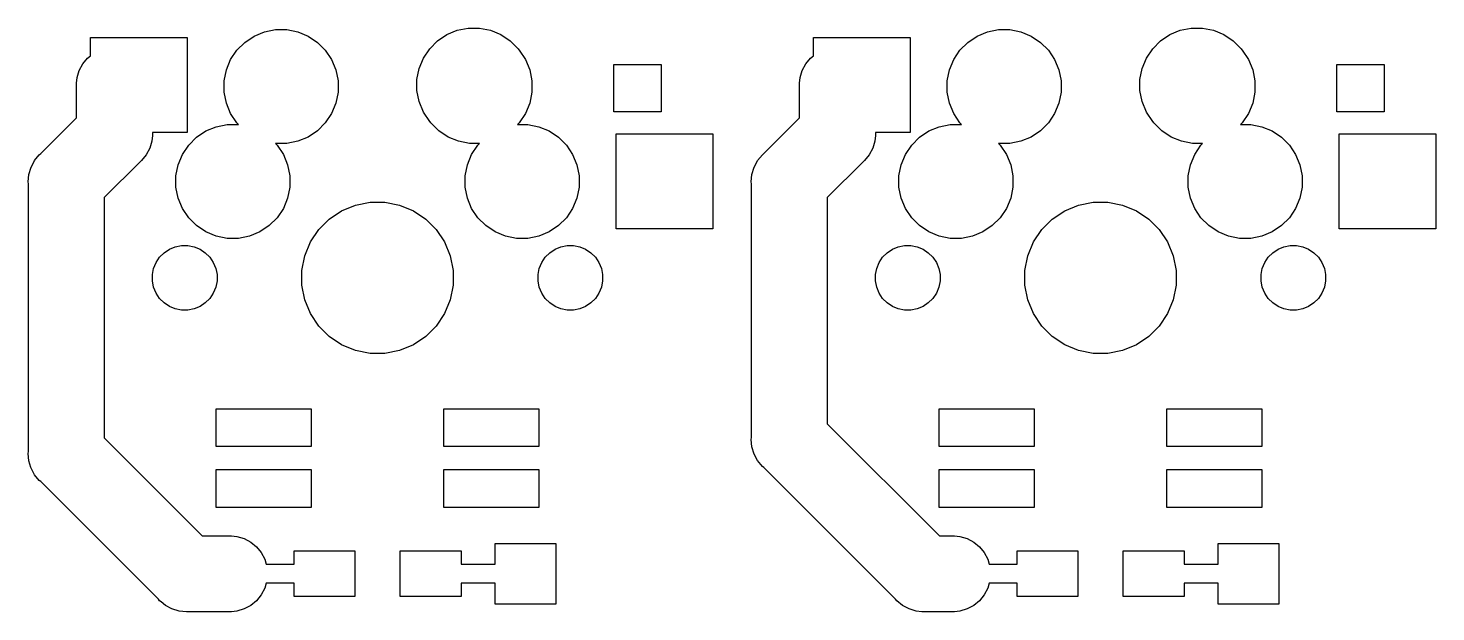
# Model space of a CAD drawing. Extents: x -9 to 124, y -88 to 15.
# Drawn here: x -9.2 to 27.89, y -85 to -69.62 of the extents above; entities that cross this region are included whole.
import ezdxf

# ---------------------------------------------------------------- set-up
doc = ezdxf.new("R2010")
doc.units = 0
doc.layers.add('BLACK', color=7, linetype='CONTINUOUS')

msp = doc.modelspace()

# ---------------------------------------------------------------- linework, layer by layer
at = {"layer": 'BLACK', "linetype": 'CONTINUOUS'}
for p, q in [((-3.25052, -69.8307), (-2.97753, -69.7176)), ((-2.97753, -69.7176), (-2.68774, -69.66)), ((-2.68774, -69.66), (-2.39226, -69.66)), ((-2.39226, -69.66), (-2.10247, -69.7176)), ((-2.10247, -69.7176), (-1.82948, -69.8307)), ((1.82948, -69.7907), (2.10247, -69.6776)), ((2.10247, -69.6776), (2.39226, -69.62)), ((2.39226, -69.62), (2.68774, -69.62)), ((2.68774, -69.62), (2.97753, -69.6776)), ((2.97753, -69.6776), (3.25052, -69.7907)), ((15.7995, -69.8307), (16.0725, -69.7176)), ((16.0725, -69.7176), (16.3623, -69.66)), ((16.3623, -69.66), (16.6577, -69.66)), ((16.6577, -69.66), (16.9475, -69.7176)), ((16.9475, -69.7176), (17.2205, -69.8307)), ((20.8795, -69.7907), (21.1525, -69.6776)), ((21.1525, -69.6776), (21.4423, -69.62)), ((21.4423, -69.62), (21.7377, -69.62)), ((21.7377, -69.62), (22.0275, -69.6776)), ((22.0275, -69.6776), (22.3005, -69.7907)), ((-7.565, -70.3475), (-7.565, -69.87)), ((-7.565, -69.87), (-5.015, -69.87)), ((-5.015, -69.87), (-5.015, -72.37)), ((-3.70513, -70.2038), (-3.49619, -69.9949)), ((-3.49619, -69.9949), (-3.25052, -69.8307)), ((-1.82948, -69.8307), (-1.58381, -69.9949)), ((-1.58381, -69.9949), (-1.37487, -70.2038)), ((1.37487, -70.1638), (1.58381, -69.9549)), ((1.58381, -69.9549), (1.82948, -69.7907)), ((3.25052, -69.7907), (3.49619, -69.9549)), ((3.49619, -69.9549), (3.70513, -70.1638)), ((11.485, -70.3475), (11.485, -69.87)), ((11.485, -69.87), (14.035, -69.87)), ((14.035, -69.87), (14.035, -72.37)), ((15.3449, -70.2038), (15.5538, -69.9949)), ((15.5538, -69.9949), (15.7995, -69.8307)), ((17.2205, -69.8307), (17.4662, -69.9949)), ((17.4662, -69.9949), (17.6751, -70.2038)), ((20.4249, -70.1638), (20.6338, -69.9549)), ((20.6338, -69.9549), (20.8795, -69.7907)), ((22.3005, -69.7907), (22.5462, -69.9549)), ((22.5462, -69.9549), (22.7551, -70.1638)), ((-7.76549, -70.5617), (-7.64053, -70.4095)), ((-7.64053, -70.4095), (-7.565, -70.3475)), ((-3.98236, -70.7225), (-3.86928, -70.4495)), ((-3.86928, -70.4495), (-3.70513, -70.2038)), ((-1.37487, -70.2038), (-1.21072, -70.4495)), ((-1.21072, -70.4495), (-1.09764, -70.7225)), ((1.09764, -70.6825), (1.21072, -70.4095)), ((1.21072, -70.4095), (1.37487, -70.1638)), ((3.70513, -70.1638), (3.72526, -70.1939)), ((3.72526, -70.1939), (3.73513, -70.2038)), ((3.73513, -70.2038), (3.89928, -70.4495)), ((3.89928, -70.4495), (4.01236, -70.7225)), ((11.2845, -70.5617), (11.4095, -70.4095)), ((11.4095, -70.4095), (11.485, -70.3475)), ((15.0676, -70.7225), (15.1807, -70.4495)), ((15.1807, -70.4495), (15.3449, -70.2038)), ((17.6751, -70.2038), (17.8393, -70.4495)), ((17.8393, -70.4495), (17.9524, -70.7225)), ((20.1476, -70.6825), (20.2607, -70.4095)), ((20.2607, -70.4095), (20.4249, -70.1638)), ((22.7551, -70.1638), (22.7753, -70.1939)), ((22.7753, -70.1939), (22.7851, -70.2038)), ((22.7851, -70.2038), (22.9493, -70.4495)), ((22.9493, -70.4495), (23.0624, -70.7225)), ((-7.91553, -70.924), (-7.85835, -70.7355)), ((-7.85835, -70.7355), (-7.76549, -70.5617)), ((-4.04, -71.0123), (-3.98236, -70.7225)), ((-1.09764, -70.7225), (-1.04, -71.0123)), ((1.04, -70.9723), (1.09764, -70.6825)), ((4.01236, -70.7225), (4.07, -71.0123)), ((6.225, -71.825), (6.225, -70.575)), ((6.225, -70.575), (7.475, -70.575)), ((7.475, -70.575), (7.475, -71.825)), ((11.1345, -70.924), (11.1917, -70.7355)), ((11.1917, -70.7355), (11.2845, -70.5617)), ((15.01, -71.0123), (15.0676, -70.7225)), ((17.9524, -70.7225), (18.01, -71.0123)), ((20.09, -70.9723), (20.1476, -70.6825)), ((23.0624, -70.7225), (23.12, -71.0123)), ((25.275, -71.825), (25.275, -70.575)), ((25.275, -70.575), (26.525, -70.575)), ((26.525, -70.575), (26.525, -71.825)), ((-7.93, -71.0709), (-7.91553, -70.924)), ((-7.93, -71.9858), (-7.93, -71.0709)), ((-4.04, -71.3077), (-4.04, -71.0123)), ((-1.04, -71.0123), (-1.04, -71.3077)), ((1.04, -71.2677), (1.04, -70.9723)), ((4.07, -71.0123), (4.07, -71.3077)), ((11.12, -71.0709), (11.1345, -70.924)), ((11.12, -71.9858), (11.12, -71.0709)), ((15.01, -71.3077), (15.01, -71.0123)), ((18.01, -71.0123), (18.01, -71.3077)), ((20.09, -71.2677), (20.09, -70.9723)), ((23.12, -71.0123), (23.12, -71.3077)), ((-3.98236, -71.5975), (-4.04, -71.3077)), ((-1.04, -71.3077), (-1.09764, -71.5975)), ((1.09764, -71.5575), (1.04, -71.2677)), ((1.21072, -71.8305), (1.09764, -71.5575)), ((4.07, -71.3077), (4.01236, -71.5975)), ((15.0676, -71.5975), (15.01, -71.3077)), ((18.01, -71.3077), (17.9524, -71.5975)), ((20.1476, -71.5575), (20.09, -71.2677)), ((20.2607, -71.8305), (20.1476, -71.5575)), ((23.12, -71.3077), (23.0624, -71.5975)), ((-3.86928, -71.8705), (-3.98236, -71.5975)), ((-3.70513, -72.1162), (-3.86928, -71.8705)), ((-1.21072, -71.8705), (-1.37487, -72.1162)), ((-1.09764, -71.5975), (-1.21072, -71.8705)), ((1.37487, -72.0762), (1.21072, -71.8305)), ((3.89928, -71.8705), (3.73513, -72.1162)), ((4.01236, -71.5975), (3.89928, -71.8705)), ((7.475, -71.825), (6.225, -71.825)), ((15.1807, -71.8705), (15.0676, -71.5975)), ((15.3449, -72.1162), (15.1807, -71.8705)), ((17.8393, -71.8705), (17.6751, -72.1162)), ((17.9524, -71.5975), (17.8393, -71.8705)), ((20.4249, -72.0762), (20.2607, -71.8305)), ((22.9493, -71.8705), (22.7851, -72.1162)), ((23.0624, -71.5975), (22.9493, -71.8705)), ((26.525, -71.825), (25.275, -71.825)), ((-8.87237, -72.9282), (-7.93, -71.9858)), ((-4.52052, -72.3307), (-4.24753, -72.2176)), ((-4.24753, -72.2176), (-3.95774, -72.16)), ((-3.95774, -72.16), (-3.66226, -72.16)), ((-3.66109, -72.1602), (-3.70513, -72.1162)), ((-3.66226, -72.16), (-3.66109, -72.1602)), ((-1.58381, -72.3251), (-1.82948, -72.4893)), ((-1.37487, -72.1162), (-1.58381, -72.3251)), ((1.38474, -72.0861), (1.37487, -72.0762)), ((1.40487, -72.1162), (1.38474, -72.0861)), ((1.61381, -72.3251), (1.40487, -72.1162)), ((1.85948, -72.4893), (1.61381, -72.3251)), ((3.73513, -72.1162), (3.69132, -72.16)), ((3.69132, -72.16), (3.95774, -72.16)), ((3.95774, -72.16), (4.24753, -72.2176)), ((4.24753, -72.2176), (4.52052, -72.3307)), ((10.1776, -72.9282), (11.12, -71.9858)), ((14.5295, -72.3307), (14.8025, -72.2176)), ((14.8025, -72.2176), (15.0923, -72.16)), ((15.0923, -72.16), (15.3877, -72.16)), ((15.3889, -72.1602), (15.3449, -72.1162)), ((15.3877, -72.16), (15.3889, -72.1602)), ((17.4662, -72.3251), (17.2205, -72.4893)), ((17.6751, -72.1162), (17.4662, -72.3251)), ((20.4347, -72.0861), (20.4249, -72.0762)), ((20.4549, -72.1162), (20.4347, -72.0861)), ((20.6638, -72.3251), (20.4549, -72.1162)), ((20.9095, -72.4893), (20.6638, -72.3251)), ((22.7851, -72.1162), (22.7413, -72.16)), ((22.7413, -72.16), (23.0077, -72.16)), ((23.0077, -72.16), (23.2975, -72.2176)), ((23.2975, -72.2176), (23.5705, -72.3307)), ((-5.94447, -72.596), (-6.00165, -72.7845)), ((-5.93, -72.4491), (-5.94447, -72.596)), ((-5.92516, -72.4), (-5.93, -72.4491)), ((-5.93, -72.4491), (-5.93, -72.4491)), ((-5.015, -72.37), (-5.92812, -72.37)), ((-5.92812, -72.37), (-5.92516, -72.4)), ((-4.97513, -72.7038), (-4.76619, -72.4949)), ((-4.76619, -72.4949), (-4.52052, -72.3307)), ((-2.68774, -72.66), (-2.68891, -72.6598)), ((-2.68891, -72.6598), (-2.64487, -72.7038)), ((-2.39226, -72.66), (-2.68774, -72.66)), ((-2.10247, -72.6024), (-2.39226, -72.66)), ((-1.82948, -72.4893), (-2.10247, -72.6024)), ((2.13247, -72.6024), (1.85948, -72.4893)), ((2.42226, -72.66), (2.13247, -72.6024)), ((2.68868, -72.66), (2.42226, -72.66)), ((2.64487, -72.7038), (2.68868, -72.66)), ((4.52052, -72.3307), (4.76619, -72.4949)), ((4.76619, -72.4949), (4.97513, -72.7038)), ((6.285, -74.91), (6.285, -72.41)), ((6.285, -72.41), (8.835, -72.41)), ((8.835, -72.41), (8.835, -74.91)), ((13.1055, -72.596), (13.0483, -72.7845)), ((13.12, -72.4491), (13.1055, -72.596)), ((13.1248, -72.4), (13.12, -72.4491)), ((13.12, -72.4491), (13.12, -72.4491)), ((14.035, -72.37), (13.1219, -72.37)), ((13.1219, -72.37), (13.1248, -72.4)), ((14.0749, -72.7038), (14.2838, -72.4949)), ((14.2838, -72.4949), (14.5295, -72.3307)), ((16.3623, -72.66), (16.3611, -72.6598)), ((16.3611, -72.6598), (16.4051, -72.7038)), ((16.6577, -72.66), (16.3623, -72.66)), ((16.9475, -72.6024), (16.6577, -72.66)), ((17.2205, -72.4893), (16.9475, -72.6024)), ((21.1825, -72.6024), (20.9095, -72.4893)), ((21.4723, -72.66), (21.1825, -72.6024)), ((21.7387, -72.66), (21.4723, -72.66)), ((21.6949, -72.7038), (21.7387, -72.66)), ((23.5705, -72.3307), (23.8162, -72.4949)), ((23.8162, -72.4949), (24.0251, -72.7038)), ((25.335, -74.91), (25.335, -72.41)), ((25.335, -72.41), (27.885, -72.41)), ((27.885, -72.41), (27.885, -74.91)), ((-9.03549, -73.1117), (-8.91053, -72.9595)), ((-8.91053, -72.9595), (-8.87237, -72.9282)), ((-6.09451, -72.9583), (-6.21947, -73.1105)), ((-6.00165, -72.7845), (-6.09451, -72.9583)), ((-5.25236, -73.2225), (-5.13928, -72.9495)), ((-5.13928, -72.9495), (-4.97513, -72.7038)), ((-2.64487, -72.7038), (-2.48072, -72.9495)), ((-2.48072, -72.9495), (-2.36764, -73.2225)), ((2.36764, -73.2225), (2.48072, -72.9495)), ((2.48072, -72.9495), (2.64487, -72.7038)), ((4.97513, -72.7038), (5.13928, -72.9495)), ((5.13928, -72.9495), (5.25236, -73.2225)), ((10.0145, -73.1117), (10.1395, -72.9595)), ((10.1395, -72.9595), (10.1776, -72.9282)), ((12.9555, -72.9583), (12.8305, -73.1105)), ((13.0483, -72.7845), (12.9555, -72.9583)), ((13.7976, -73.2225), (13.9107, -72.9495)), ((13.9107, -72.9495), (14.0749, -72.7038)), ((16.4051, -72.7038), (16.5693, -72.9495)), ((16.5693, -72.9495), (16.6824, -73.2225)), ((21.4176, -73.2225), (21.5307, -72.9495)), ((21.5307, -72.9495), (21.6949, -72.7038)), ((24.0251, -72.7038), (24.1893, -72.9495)), ((24.1893, -72.9495), (24.3024, -73.2225)), ((-9.18553, -73.474), (-9.12835, -73.2855)), ((-9.12835, -73.2855), (-9.04657, -73.1325)), ((-9.04657, -73.1325), (-9.03549, -73.1117)), ((-6.25763, -73.1418), (-7.2, -74.0842)), ((-6.21947, -73.1105), (-6.25763, -73.1418)), ((-5.31, -73.5123), (-5.25236, -73.2225)), ((-2.36764, -73.2225), (-2.31, -73.5123)), ((2.31, -73.5123), (2.36764, -73.2225)), ((5.25236, -73.2225), (5.31, -73.5123)), ((9.86447, -73.474), (9.92165, -73.2855)), ((9.92165, -73.2855), (10.0034, -73.1325)), ((10.0034, -73.1325), (10.0145, -73.1117)), ((12.7924, -73.1418), (11.85, -74.0842)), ((12.8305, -73.1105), (12.7924, -73.1418)), ((13.74, -73.5123), (13.7976, -73.2225)), ((16.6824, -73.2225), (16.74, -73.5123)), ((21.36, -73.5123), (21.4176, -73.2225)), ((24.3024, -73.2225), (24.36, -73.5123)), ((-9.20484, -73.67), (-9.18553, -73.474)), ((-9.2, -73.7191), (-9.20484, -73.67)), ((-9.2, -76.3441), (-9.2, -73.7191)), ((-5.31, -73.8077), (-5.31, -73.5123)), ((-5.25236, -74.0975), (-5.31, -73.8077)), ((-2.31, -73.8077), (-2.36764, -74.0975)), ((-2.31, -73.5123), (-2.31, -73.8077)), ((2.31, -73.8077), (2.31, -73.5123)), ((2.36764, -74.0975), (2.31, -73.8077)), ((5.31, -73.8077), (5.25236, -74.0975)), ((5.31, -73.5123), (5.31, -73.8077)), ((9.84516, -73.67), (9.86447, -73.474)), ((9.85, -73.7191), (9.84516, -73.67)), ((9.85, -76.3441), (9.85, -73.7191)), ((13.74, -73.8077), (13.74, -73.5123)), ((13.7976, -74.0975), (13.74, -73.8077)), ((16.74, -73.8077), (16.6824, -74.0975)), ((16.74, -73.5123), (16.74, -73.8077)), ((21.36, -73.8077), (21.36, -73.5123)), ((21.4176, -74.0975), (21.36, -73.8077)), ((24.36, -73.8077), (24.3024, -74.0975)), ((24.36, -73.5123), (24.36, -73.8077)), ((-7.2, -74.0842), (-7.2, -80.4172)), ((-5.13928, -74.3705), (-5.25236, -74.0975)), ((-2.36764, -74.0975), (-2.48072, -74.3705)), ((2.48072, -74.3705), (2.36764, -74.0975)), ((5.25236, -74.0975), (5.13928, -74.3705)), ((11.85, -74.0842), (11.85, -80.0458)), ((13.9107, -74.3705), (13.7976, -74.0975)), ((16.6824, -74.0975), (16.5693, -74.3705)), ((21.5307, -74.3705), (21.4176, -74.0975)), ((24.3024, -74.0975), (24.1893, -74.3705)), ((-4.97513, -74.6162), (-5.13928, -74.3705)), ((-2.48072, -74.3705), (-2.64487, -74.6162)), ((-1.27104, -74.6512), (-0.94447, -74.433)), ((-0.94447, -74.433), (-0.5816, -74.2827)), ((-0.5816, -74.2827), (-0.19638, -74.2061)), ((-0.19638, -74.2061), (0.19638, -74.2061)), ((0.19638, -74.2061), (0.5816, -74.2827)), ((0.5816, -74.2827), (0.94447, -74.433)), ((0.94447, -74.433), (1.27104, -74.6512)), ((2.64487, -74.6162), (2.48072, -74.3705)), ((5.13928, -74.3705), (4.97513, -74.6162)), ((14.0749, -74.6162), (13.9107, -74.3705)), ((16.5693, -74.3705), (16.4051, -74.6162)), ((17.779, -74.6512), (18.1055, -74.433)), ((18.1055, -74.433), (18.4684, -74.2827)), ((18.4684, -74.2827), (18.8536, -74.2061)), ((18.8536, -74.2061), (19.2464, -74.2061)), ((19.2464, -74.2061), (19.6316, -74.2827)), ((19.6316, -74.2827), (19.9945, -74.433)), ((19.9945, -74.433), (20.321, -74.6512)), ((21.6949, -74.6162), (21.5307, -74.3705)), ((24.1893, -74.3705), (24.0251, -74.6162)), ((-4.76619, -74.8251), (-4.97513, -74.6162)), ((-4.52052, -74.9893), (-4.76619, -74.8251)), ((-2.85381, -74.8251), (-3.09948, -74.9893)), ((-2.64487, -74.6162), (-2.85381, -74.8251)), ((-1.54876, -74.929), (-1.27104, -74.6512)), ((1.27104, -74.6512), (1.54876, -74.929)), ((2.85381, -74.8251), (2.64487, -74.6162)), ((3.09948, -74.9893), (2.85381, -74.8251)), ((4.76619, -74.8251), (4.52052, -74.9893)), ((4.97513, -74.6162), (4.76619, -74.8251)), ((8.835, -74.91), (6.285, -74.91)), ((14.2838, -74.8251), (14.0749, -74.6162)), ((14.5295, -74.9893), (14.2838, -74.8251)), ((16.1962, -74.8251), (15.9505, -74.9893)), ((16.4051, -74.6162), (16.1962, -74.8251)), ((17.5012, -74.929), (17.779, -74.6512)), ((20.321, -74.6512), (20.5988, -74.929)), ((21.9038, -74.8251), (21.6949, -74.6162)), ((22.1495, -74.9893), (21.9038, -74.8251)), ((23.8162, -74.8251), (23.5705, -74.9893)), ((24.0251, -74.6162), (23.8162, -74.8251)), ((27.885, -74.91), (25.335, -74.91)), ((-4.24753, -75.1024), (-4.52052, -74.9893)), ((-3.95774, -75.16), (-4.24753, -75.1024)), ((-3.66226, -75.16), (-3.95774, -75.16)), ((-3.37247, -75.1024), (-3.66226, -75.16)), ((-3.09948, -74.9893), (-3.37247, -75.1024)), ((-1.91728, -75.6184), (-1.76697, -75.2555)), ((-1.76697, -75.2555), (-1.54876, -74.929)), ((1.54876, -74.929), (1.76697, -75.2555)), ((1.76697, -75.2555), (1.91728, -75.6184)), ((3.37247, -75.1024), (3.09948, -74.9893)), ((3.66226, -75.16), (3.37247, -75.1024)), ((3.95774, -75.16), (3.66226, -75.16)), ((4.24753, -75.1024), (3.95774, -75.16)), ((4.52052, -74.9893), (4.24753, -75.1024)), ((14.8025, -75.1024), (14.5295, -74.9893)), ((15.0923, -75.16), (14.8025, -75.1024)), ((15.3877, -75.16), (15.0923, -75.16)), ((15.6775, -75.1024), (15.3877, -75.16)), ((15.9505, -74.9893), (15.6775, -75.1024)), ((17.1327, -75.6184), (17.283, -75.2555)), ((17.283, -75.2555), (17.5012, -74.929)), ((20.5988, -74.929), (20.817, -75.2555)), ((20.817, -75.2555), (20.9673, -75.6184)), ((22.4225, -75.1024), (22.1495, -74.9893)), ((22.7123, -75.16), (22.4225, -75.1024)), ((23.0077, -75.16), (22.7123, -75.16)), ((23.2975, -75.1024), (23.0077, -75.16)), ((23.5705, -74.9893), (23.2975, -75.1024)), ((-5.83406, -75.7969), (-5.74094, -75.6576)), ((-5.74094, -75.6576), (-5.62242, -75.5391)), ((-5.62242, -75.5391), (-5.48305, -75.4459)), ((-5.48305, -75.4459), (-5.3282, -75.3818)), ((-5.3282, -75.3818), (-5.16381, -75.3491)), ((-5.16381, -75.3491), (-4.99619, -75.3491)), ((-4.99619, -75.3491), (-4.8318, -75.3818)), ((-4.8318, -75.3818), (-4.67695, -75.4459)), ((-4.67695, -75.4459), (-4.53758, -75.5391)), ((-4.53758, -75.5391), (-4.41906, -75.6576)), ((-4.41906, -75.6576), (-4.32594, -75.7969)), ((-1.9939, -76.0036), (-1.91728, -75.6184)), ((1.91728, -75.6184), (1.9939, -76.0036)), ((4.32594, -75.7969), (4.41906, -75.6576)), ((4.41906, -75.6576), (4.53758, -75.5391)), ((4.53758, -75.5391), (4.67695, -75.4459)), ((4.67695, -75.4459), (4.8318, -75.3818)), ((4.8318, -75.3818), (4.99619, -75.3491)), ((4.99619, -75.3491), (5.16381, -75.3491)), ((5.16381, -75.3491), (5.3282, -75.3818)), ((5.3282, -75.3818), (5.48305, -75.4459)), ((5.48305, -75.4459), (5.62242, -75.5391)), ((5.62242, -75.5391), (5.74094, -75.6576)), ((5.74094, -75.6576), (5.83406, -75.7969)), ((13.2159, -75.7969), (13.3091, -75.6576)), ((13.3091, -75.6576), (13.4276, -75.5391)), ((13.4276, -75.5391), (13.5669, -75.4459)), ((13.5669, -75.4459), (13.7218, -75.3818)), ((13.7218, -75.3818), (13.8862, -75.3491)), ((13.8862, -75.3491), (14.0538, -75.3491)), ((14.0538, -75.3491), (14.2182, -75.3818)), ((14.2182, -75.3818), (14.3731, -75.4459)), ((14.3731, -75.4459), (14.5124, -75.5391)), ((14.5124, -75.5391), (14.6309, -75.6576)), ((14.6309, -75.6576), (14.7241, -75.7969)), ((17.0561, -76.0036), (17.1327, -75.6184)), ((20.9673, -75.6184), (21.0439, -76.0036)), ((23.3759, -75.7969), (23.4691, -75.6576)), ((23.4691, -75.6576), (23.5876, -75.5391)), ((23.5876, -75.5391), (23.7269, -75.4459)), ((23.7269, -75.4459), (23.8818, -75.3818)), ((23.8818, -75.3818), (24.0462, -75.3491)), ((24.0462, -75.3491), (24.2138, -75.3491)), ((24.2138, -75.3491), (24.3782, -75.3818)), ((24.3782, -75.3818), (24.5331, -75.4459)), ((24.5331, -75.4459), (24.6724, -75.5391)), ((24.6724, -75.5391), (24.7909, -75.6576)), ((24.7909, -75.6576), (24.8841, -75.7969)), ((-5.9309, -76.1162), (-5.8982, -75.9518)), ((-5.8982, -75.9518), (-5.83406, -75.7969)), ((-4.32594, -75.7969), (-4.2618, -75.9518)), ((-4.2618, -75.9518), (-4.2291, -76.1162)), ((-1.9939, -76.3964), (-1.9939, -76.0036)), ((1.9939, -76.0036), (1.9939, -76.3964)), ((4.2291, -76.1162), (4.2618, -75.9518)), ((4.2618, -75.9518), (4.32594, -75.7969)), ((5.83406, -75.7969), (5.8982, -75.9518)), ((5.8982, -75.9518), (5.9309, -76.1162)), ((13.1191, -76.1162), (13.1518, -75.9518)), ((13.1518, -75.9518), (13.2159, -75.7969)), ((14.7241, -75.7969), (14.7882, -75.9518)), ((14.7882, -75.9518), (14.8209, -76.1162)), ((17.0561, -76.3964), (17.0561, -76.0036)), ((21.0439, -76.0036), (21.0439, -76.3964)), ((23.2791, -76.1162), (23.3118, -75.9518)), ((23.3118, -75.9518), (23.3759, -75.7969)), ((24.8841, -75.7969), (24.9482, -75.9518)), ((24.9482, -75.9518), (24.9809, -76.1162)), ((-9.2, -80.7822), (-9.2, -76.3441)), ((-9.2, -76.3441), (-9.2, -76.3441)), ((-5.9309, -76.2838), (-5.9309, -76.1162)), ((-5.8982, -76.4482), (-5.9309, -76.2838)), ((-4.2291, -76.2838), (-4.2618, -76.4482)), ((-4.2291, -76.1162), (-4.2291, -76.2838)), ((-1.91728, -76.7816), (-1.9939, -76.3964)), ((1.9939, -76.3964), (1.91728, -76.7816)), ((4.2291, -76.2838), (4.2291, -76.1162)), ((4.2618, -76.4482), (4.2291, -76.2838)), ((5.9309, -76.2838), (5.8982, -76.4482)), ((5.9309, -76.1162), (5.9309, -76.2838)), ((9.85, -80.4109), (9.85, -76.3441)), ((9.85, -76.3441), (9.85, -76.3441)), ((13.1191, -76.2838), (13.1191, -76.1162)), ((13.1518, -76.4482), (13.1191, -76.2838)), ((14.8209, -76.2838), (14.7882, -76.4482)), ((14.8209, -76.1162), (14.8209, -76.2838)), ((17.1327, -76.7816), (17.0561, -76.3964)), ((21.0439, -76.3964), (20.9673, -76.7816)), ((23.2791, -76.2838), (23.2791, -76.1162)), ((23.3118, -76.4482), (23.2791, -76.2838)), ((24.9809, -76.2838), (24.9482, -76.4482)), ((24.9809, -76.1162), (24.9809, -76.2838)), ((-5.83406, -76.6031), (-5.8982, -76.4482)), ((-5.74094, -76.7424), (-5.83406, -76.6031)), ((-5.62242, -76.8609), (-5.74094, -76.7424)), ((-4.41906, -76.7424), (-4.53758, -76.8609)), ((-4.32594, -76.6031), (-4.41906, -76.7424)), ((-4.2618, -76.4482), (-4.32594, -76.6031)), ((4.32594, -76.6031), (4.2618, -76.4482)), ((4.41906, -76.7424), (4.32594, -76.6031)), ((4.53758, -76.8609), (4.41906, -76.7424)), ((5.74094, -76.7424), (5.62242, -76.8609)), ((5.83406, -76.6031), (5.74094, -76.7424)), ((5.8982, -76.4482), (5.83406, -76.6031)), ((13.2159, -76.6031), (13.1518, -76.4482)), ((13.3091, -76.7424), (13.2159, -76.6031)), ((13.4276, -76.8609), (13.3091, -76.7424)), ((14.6309, -76.7424), (14.5124, -76.8609)), ((14.7241, -76.6031), (14.6309, -76.7424)), ((14.7882, -76.4482), (14.7241, -76.6031)), ((23.3759, -76.6031), (23.3118, -76.4482)), ((23.4691, -76.7424), (23.3759, -76.6031)), ((23.5876, -76.8609), (23.4691, -76.7424)), ((24.7909, -76.7424), (24.6724, -76.8609)), ((24.8841, -76.6031), (24.7909, -76.7424)), ((24.9482, -76.4482), (24.8841, -76.6031)), ((-5.48305, -76.9541), (-5.62242, -76.8609)), ((-5.3282, -77.0182), (-5.48305, -76.9541)), ((-5.16381, -77.0509), (-5.3282, -77.0182)), ((-4.99619, -77.0509), (-5.16381, -77.0509)), ((-4.8318, -77.0182), (-4.99619, -77.0509)), ((-4.67695, -76.9541), (-4.8318, -77.0182)), ((-4.53758, -76.8609), (-4.67695, -76.9541)), ((-1.76697, -77.1445), (-1.91728, -76.7816)), ((-1.54876, -77.471), (-1.76697, -77.1445)), ((1.76697, -77.1445), (1.54876, -77.471)), ((1.91728, -76.7816), (1.76697, -77.1445)), ((4.67695, -76.9541), (4.53758, -76.8609)), ((4.8318, -77.0182), (4.67695, -76.9541)), ((4.99619, -77.0509), (4.8318, -77.0182)), ((5.16381, -77.0509), (4.99619, -77.0509)), ((5.3282, -77.0182), (5.16381, -77.0509)), ((5.48305, -76.9541), (5.3282, -77.0182)), ((5.62242, -76.8609), (5.48305, -76.9541)), ((13.5669, -76.9541), (13.4276, -76.8609)), ((13.7218, -77.0182), (13.5669, -76.9541)), ((13.8862, -77.0509), (13.7218, -77.0182)), ((14.0538, -77.0509), (13.8862, -77.0509)), ((14.2182, -77.0182), (14.0538, -77.0509)), ((14.3731, -76.9541), (14.2182, -77.0182)), ((14.5124, -76.8609), (14.3731, -76.9541)), ((17.283, -77.1445), (17.1327, -76.7816)), ((17.5012, -77.471), (17.283, -77.1445)), ((20.817, -77.1445), (20.5988, -77.471)), ((20.9673, -76.7816), (20.817, -77.1445)), ((23.7269, -76.9541), (23.5876, -76.8609)), ((23.8818, -77.0182), (23.7269, -76.9541)), ((24.0462, -77.0509), (23.8818, -77.0182)), ((24.2138, -77.0509), (24.0462, -77.0509)), ((24.3782, -77.0182), (24.2138, -77.0509)), ((24.5331, -76.9541), (24.3782, -77.0182)), ((24.6724, -76.8609), (24.5331, -76.9541)), ((-1.27104, -77.7488), (-1.54876, -77.471)), ((1.54876, -77.471), (1.27104, -77.7488)), ((17.779, -77.7488), (17.5012, -77.471)), ((20.5988, -77.471), (20.321, -77.7488)), ((-0.94447, -77.967), (-1.27104, -77.7488)), ((1.27104, -77.7488), (0.94447, -77.967)), ((18.1055, -77.967), (17.779, -77.7488)), ((20.321, -77.7488), (19.9945, -77.967)), ((-0.5816, -78.1173), (-0.94447, -77.967)), ((-0.19638, -78.1939), (-0.5816, -78.1173)), ((0.19638, -78.1939), (-0.19638, -78.1939)), ((0.5816, -78.1173), (0.19638, -78.1939)), ((0.94447, -77.967), (0.5816, -78.1173)), ((18.4684, -78.1173), (18.1055, -77.967)), ((18.8536, -78.1939), (18.4684, -78.1173)), ((19.2464, -78.1939), (18.8536, -78.1939)), ((19.6316, -78.1173), (19.2464, -78.1939)), ((19.9945, -77.967), (19.6316, -78.1173)), ((-4.25, -80.65), (-4.25, -79.65)), ((-4.25, -79.65), (-1.75, -79.65)), ((-1.75, -79.65), (-1.75, -80.65)), ((1.75, -80.65), (1.75, -79.65)), ((1.75, -79.65), (4.25, -79.65)), ((4.25, -79.65), (4.25, -80.65)), ((14.8, -80.65), (14.8, -79.65)), ((14.8, -79.65), (17.3, -79.65)), ((17.3, -79.65), (17.3, -80.65)), ((20.8, -80.65), (20.8, -79.65)), ((20.8, -79.65), (23.3, -79.65)), ((23.3, -79.65), (23.3, -80.65)), ((11.85, -80.0458), (14.8042, -83)), ((-7.2, -80.4172), (-4.61716, -83)), ((9.84516, -80.46), (9.85, -80.4109)), ((9.86447, -80.656), (9.84516, -80.46)), ((-9.20484, -80.8314), (-9.2, -80.7822)), ((-9.18553, -81.0274), (-9.20484, -80.8314)), ((-1.75, -80.65), (-4.25, -80.65)), ((4.25, -80.65), (1.75, -80.65)), ((9.92165, -80.8445), (9.86447, -80.656)), ((10.0145, -81.0183), (9.92165, -80.8445)), ((17.3, -80.65), (14.8, -80.65)), ((23.3, -80.65), (20.8, -80.65)), ((-9.13317, -81.2), (-9.18553, -81.0274)), ((-9.12835, -81.2159), (-9.13317, -81.2)), ((-9.03549, -81.3896), (-9.12835, -81.2159)), ((10.1395, -81.1705), (10.0145, -81.0183)), ((10.1776, -81.2019), (10.1395, -81.1705)), ((13.6482, -84.6724), (10.1776, -81.2019)), ((-8.91053, -81.5419), (-9.03549, -81.3896)), ((-8.87236, -81.5732), (-8.91053, -81.5419)), ((-5.77321, -84.6724), (-8.87236, -81.5732)), ((-4.25, -82.25), (-4.25, -81.25)), ((-4.25, -81.25), (-1.75, -81.25)), ((-1.75, -81.25), (-1.75, -82.25)), ((1.75, -82.25), (1.75, -81.25)), ((1.75, -81.25), (4.25, -81.25)), ((4.25, -81.25), (4.25, -82.25)), ((14.8, -82.25), (14.8, -81.25)), ((14.8, -81.25), (17.3, -81.25)), ((17.3, -81.25), (17.3, -82.25)), ((20.8, -82.25), (20.8, -81.25)), ((20.8, -81.25), (23.3, -81.25)), ((23.3, -81.25), (23.3, -82.25)), ((-1.75, -82.25), (-4.25, -82.25)), ((4.25, -82.25), (1.75, -82.25)), ((17.3, -82.25), (14.8, -82.25)), ((23.3, -82.25), (20.8, -82.25)), ((-4.61716, -83), (-3.85088, -83)), ((-3.85088, -83), (-3.70397, -83.0145)), ((-3.70397, -83.0145), (-3.51546, -83.0717)), ((-3.51546, -83.0717), (-3.34174, -83.1645)), ((14.8042, -83), (15.1991, -83)), ((15.1991, -83), (15.346, -83.0145)), ((15.346, -83.0145), (15.5345, -83.0717)), ((15.5345, -83.0717), (15.7083, -83.1645)), ((-3.34174, -83.1645), (-3.18947, -83.2895)), ((-3.18947, -83.2895), (-3.06451, -83.4417)), ((-3.06451, -83.4417), (-2.97165, -83.6155)), ((-2.2, -83.75), (-2.2, -83.4)), ((-2.2, -83.4), (-0.6, -83.4)), ((-0.6, -83.4), (-0.6, -84.6)), ((0.6, -84.6), (0.6, -83.4)), ((0.6, -83.4), (2.2, -83.4)), ((2.2, -83.4), (2.2, -83.75)), ((3.1, -83.75), (3.1, -83.2)), ((3.1, -83.2), (4.7, -83.2)), ((4.7, -83.2), (4.7, -84.8)), ((15.7083, -83.1645), (15.8605, -83.2895)), ((15.8605, -83.2895), (15.9855, -83.4417)), ((15.9855, -83.4417), (16.0783, -83.6155)), ((16.85, -83.75), (16.85, -83.4)), ((16.85, -83.4), (18.45, -83.4)), ((18.45, -83.4), (18.45, -84.6)), ((19.65, -84.6), (19.65, -83.4)), ((19.65, -83.4), (21.25, -83.4)), ((21.25, -83.4), (21.25, -83.75)), ((22.15, -83.75), (22.15, -83.2)), ((22.15, -83.2), (23.75, -83.2)), ((23.75, -83.2), (23.75, -84.8)), ((-2.97165, -83.6155), (-2.93084, -83.75)), ((-2.93084, -83.75), (-2.2, -83.75)), ((2.2, -83.75), (3.1, -83.75)), ((16.0783, -83.6155), (16.1192, -83.75)), ((16.1192, -83.75), (16.85, -83.75)), ((21.25, -83.75), (22.15, -83.75)), ((-3.06451, -84.5583), (-3.18947, -84.7105)), ((-2.97165, -84.3845), (-3.06451, -84.5583)), ((-2.93084, -84.25), (-2.97165, -84.3845)), ((-2.2, -84.25), (-2.93084, -84.25)), ((-2.2, -84.6), (-2.2, -84.25)), ((3.1, -84.25), (2.2, -84.25)), ((2.2, -84.25), (2.2, -84.6)), ((3.1, -84.8), (3.1, -84.25)), ((15.9855, -84.5583), (15.8605, -84.7105)), ((16.0783, -84.3845), (15.9855, -84.5583)), ((16.1192, -84.25), (16.0783, -84.3845)), ((16.85, -84.25), (16.1192, -84.25)), ((16.85, -84.6), (16.85, -84.25)), ((22.15, -84.25), (21.25, -84.25)), ((21.25, -84.25), (21.25, -84.6)), ((22.15, -84.8), (22.15, -84.25)), ((-5.7419, -84.7105), (-5.77321, -84.6724)), ((-5.70374, -84.7418), (-5.7419, -84.7105)), ((-5.58963, -84.8355), (-5.70374, -84.7418)), ((-5.70374, -84.7418), (-5.70374, -84.7418)), ((-5.4159, -84.9283), (-5.58963, -84.8355)), ((-5.2274, -84.9855), (-5.4159, -84.9283)), ((-3.51546, -84.9283), (-3.70397, -84.9855)), ((-3.34174, -84.8355), (-3.51546, -84.9283)), ((-3.18947, -84.7105), (-3.34174, -84.8355)), ((-0.6, -84.6), (-2.2, -84.6)), ((2.2, -84.6), (0.6, -84.6)), ((4.7, -84.8), (3.1, -84.8)), ((13.6795, -84.7105), (13.6482, -84.6724)), ((13.8317, -84.8355), (13.6795, -84.7105)), ((14.0055, -84.9283), (13.8317, -84.8355)), ((14.194, -84.9855), (14.0055, -84.9283)), ((15.5345, -84.9283), (15.346, -84.9855)), ((15.7083, -84.8355), (15.5345, -84.9283)), ((15.8605, -84.7105), (15.7083, -84.8355)), ((18.45, -84.6), (16.85, -84.6)), ((21.25, -84.6), (19.65, -84.6)), ((23.75, -84.8), (22.15, -84.8)), ((-5.03137, -85.0048), (-5.2274, -84.9855)), ((-4.98225, -85), (-5.03137, -85.0048)), ((-3.85088, -85), (-4.98225, -85)), ((-3.70397, -84.9855), (-3.85088, -85)), ((14.3409, -85), (14.194, -84.9855)), ((14.39, -85.0048), (14.3409, -85)), ((14.3409, -85), (14.3409, -85)), ((14.4391, -85), (14.39, -85.0048)), ((15.1991, -85), (14.4391, -85)), ((15.346, -84.9855), (15.1991, -85))]:
    msp.add_line(p, q, dxfattribs=at)

doc.saveas('drawing.dxf')
